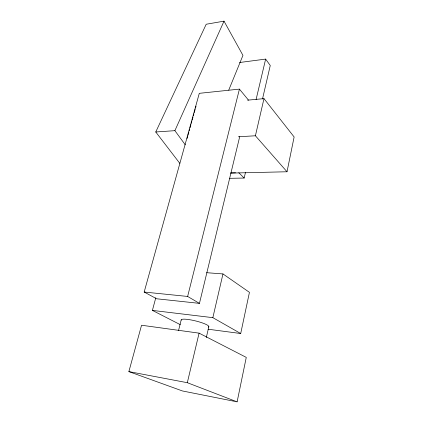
<?xml version="1.0" encoding="UTF-8"?>
<svg xmlns="http://www.w3.org/2000/svg" width="423" height="423" viewBox="0 0 423 423"><rect width="100%" height="100%" fill="white"/><g stroke="black" fill="none" stroke-linecap="round" stroke-linejoin="round"><path stroke-width="0.63" d="M237.118 401.85L246.271 357.393L199.085 333.144L141.552 325.239L128.872 371.606L182.424 390.952L237.118 401.85L187.32 382.699L128.872 371.606M230.572 173.097L287.016 171.764L294.128 136.957L263.984 98.633L247.571 100.166M208.063 329.21L240.703 333.525L249.443 292.341L222.963 273.935L206.609 272.692M229.684 178.316L244.166 178.046L245.509 172.261M262.509 98.95L270.26 65.507L265.644 59.093L239.524 62.514M240.703 333.525L212.854 317.662L222.963 273.935M287.016 171.764L255.407 135.772L263.984 98.633M206.308 337.543L208.835 326.683M187.32 382.699L199.085 333.144M256.089 99.537L265.644 59.093M248.523 100.166L239.429 89.116L199.291 93.33L144.18 292.039L156.632 298.775L199.455 303.37L239.704 136.703M178.517 330.622L181.218 319.809M199.455 303.37L187.638 296.449L239.429 89.116M180.283 324.653L152.396 310.397L155.791 297.792M187.056 138.543L187.585 136.64M187.934 135.371L188.811 132.203M189.166 130.934L189.689 129.036M190.043 127.767L190.921 124.6M191.27 123.331L191.799 121.433M192.148 120.164L193.025 116.997M193.38 115.728L193.903 113.829M194.257 112.56L195.135 109.393M195.484 108.124L196.013 106.226M228.732 90.12L242.95 55.381L224.026 21.15L206.202 24.243L155.759 131.987L179.828 163.373M185.306 144.856L174.895 130.665L224.026 21.15M155.759 131.987L174.895 130.665M238.398 136.772L255.407 135.772M230.963 172.912L235.532 172.801M144.18 292.039L187.638 296.449M152.396 310.397L212.854 317.662M238.799 172.727L244.166 178.046M181.213 320.163A14.229 2.422 13.8 0 1 196.32 321.115A14.229 2.422 13.8 0 1 208.386 327.101"/></g></svg>
